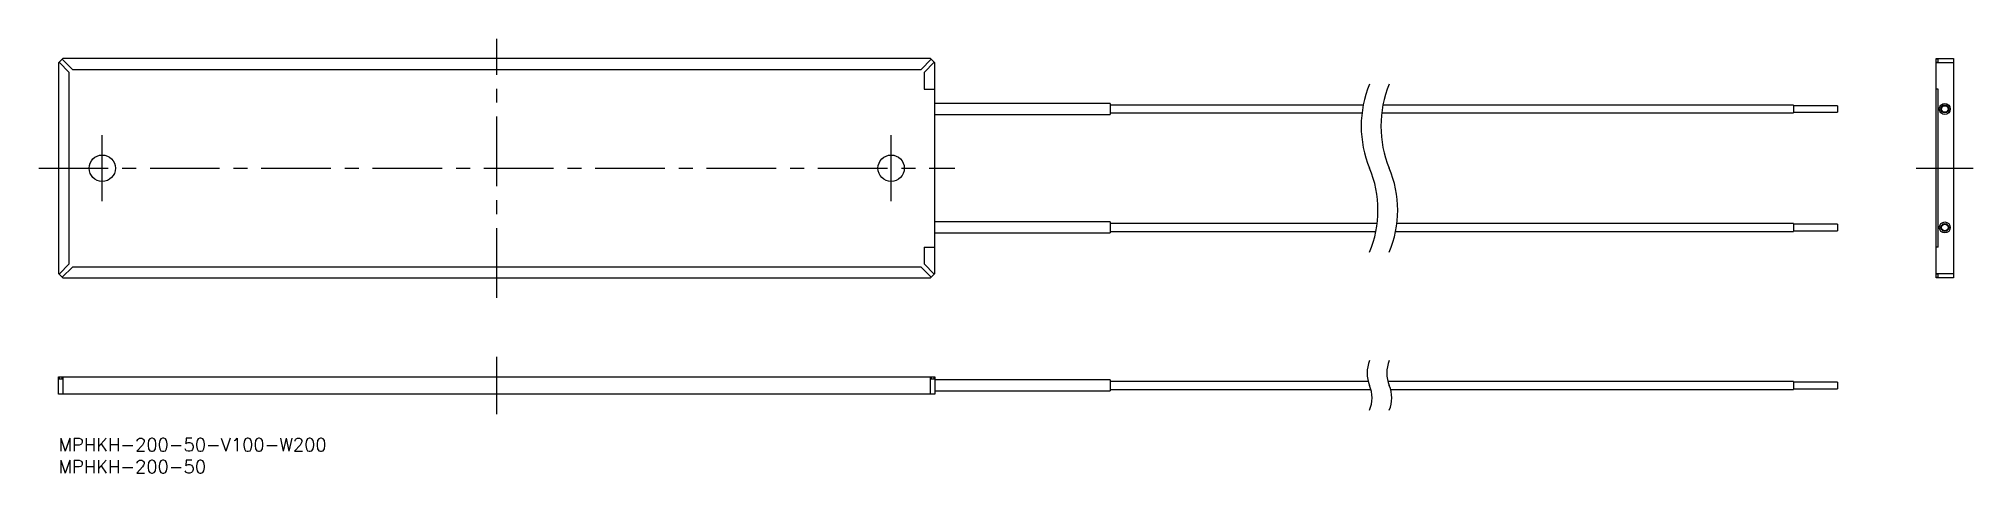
# Model space of a CAD drawing. Extents: x -4 to 437, y -8 to 91.
import ezdxf

# ---------------------------------------------------------------- set-up
doc = ezdxf.new("R2010")
doc.units = 0
doc.header["$LTSCALE"] = 0.5
doc.linetypes.add('CENTER', pattern=[50.8, 31.75, -6.35, 6.35, -6.35])
for name, color, linetype in [('MSM_CENTER', 1, 'CENTER'), ('MSM_CONTINUOUS', 7, 'CONTINUOUS'), ('MSM_NARROW', 5, 'CONTINUOUS'), ('MSM_PART_NUMBER', 7, 'CONTINUOUS')]:
    doc.layers.add(name, color=color, linetype=linetype)
doc.styles.get("Standard").update_dxf_attribs({"font": 'txt.shx', "height": 3, "bigfont": 'bigfont.shx'})

# ---------------------------------------------------------------- blocks, each defined once
blk = doc.blocks.new('*U2')
at = {"layer": 'MSM_PART_NUMBER'}
blk.add_text('MPHKH-200-50-V100-W200', height=3, dxfattribs=at).set_placement((0, -3))
blk = doc.blocks.new('*U3')
at = {"layer": 'MSM_PART_NUMBER'}
blk.add_text('MPHKH-200-50', height=3, dxfattribs=at).set_placement((0, -8))

msp = doc.modelspace()

# ---------------------------------------------------------------- linework, layer by layer
at = {"layer": 'MSM_CENTER'}
for p, q in [((100, 32), (100, 91)), ((10, 54), (10, 69)), ((190, 54), (190, 69)), ((-4.5, 61.5), (204.5, 61.5)), ((423.92, 61.5), (436.92, 61.5)), ((100, 5.5), (100, 18.5))]:
    msp.add_line(p, q, dxfattribs=at)
at = {"layer": 'MSM_CONTINUOUS'}
for p, q in [((0.15, 85.65), (0, 85.5)), ((0, 85.5), (0, 37.5)), ((0.85, 86.35), (0.15, 85.65)), ((0.15, 85.65), (2.47, 83.32)), ((1, 86.5), (0.85, 86.35)), ((0.85, 86.35), (3.18, 84.03)), ((199, 86.5), (1, 86.5)), ((3.18, 84.03), (196.82, 84.03)), ((199.15, 86.35), (196.82, 84.03)), ((199.85, 85.65), (197.53, 83.32)), ((199.15, 86.35), (199, 86.5)), ((199.85, 85.65), (199.15, 86.35)), ((200, 85.5), (199.85, 85.65)), ((200, 37.5), (200, 85.5)), ((428.42, 86.5), (432.42, 86.5)), ((428.42, 37.35), (428.42, 86.5)), ((428.92, 86.35), (428.42, 86.35)), ((428.42, 85.65), (428.92, 85.65)), ((432.42, 85.5), (428.42, 85.5)), ((428.92, 85.65), (428.92, 86.35)), ((432.42, 86.5), (432.42, 36.5)), ((2.47, 39.68), (2.47, 83.32)), ((197.53, 83.32), (197.53, 79.5)), ((197.53, 79.5), (200, 79.5)), ((428.92, 79.5), (428.42, 79.5)), ((428.92, 43.5), (428.92, 79.5)), ((240, 76.25), (200, 76.25)), ((240, 76.25), (240, 73.75)), ((297.72, 75.9), (240, 75.9)), ((395.92, 75.9), (302.22, 75.9)), ((395.92, 75.9), (395.92, 74.1)), ((405.92, 75.75), (395.92, 75.75)), ((405.92, 75.75), (405.92, 74.25)), ((200, 73.75), (240, 73.75)), ((240, 74.1), (297.43, 74.1)), ((301.93, 74.1), (395.92, 74.1)), ((395.92, 74.25), (405.92, 74.25)), ((240, 49.25), (200, 49.25)), ((240, 49.25), (240, 46.75)), ((300.89, 48.9), (240, 48.9)), ((395.92, 48.9), (305.39, 48.9)), ((395.92, 48.9), (395.92, 47.1)), ((405.92, 48.75), (395.92, 48.75)), ((405.92, 48.75), (405.92, 47.25)), ((200, 46.75), (240, 46.75)), ((240, 47.1), (300.61, 47.1)), ((305.11, 47.1), (395.92, 47.1)), ((395.92, 47.25), (405.92, 47.25)), ((197.53, 43.5), (197.53, 39.68)), ((197.53, 43.5), (200, 43.5)), ((428.92, 43.5), (428.42, 43.5)), ((0, 37.5), (0.15, 37.35)), ((0.15, 37.35), (2.47, 39.68)), ((0.15, 37.35), (0.85, 36.65)), ((0.85, 36.65), (3.18, 38.97)), ((0.85, 36.65), (1, 36.5)), ((1, 36.5), (199, 36.5)), ((196.82, 38.97), (3.18, 38.97)), ((199.15, 36.65), (196.82, 38.97)), ((199.85, 37.35), (197.53, 39.68)), ((199, 36.5), (199.15, 36.65)), ((199.15, 36.65), (199.85, 37.35)), ((199.85, 37.35), (200, 37.5)), ((428.42, 37.5), (432.42, 37.5)), ((428.92, 37.35), (428.42, 37.35)), ((428.42, 36.5), (428.42, 37.35)), ((428.42, 36.65), (428.92, 36.65)), ((432.42, 36.5), (428.42, 36.5)), ((428.92, 36.65), (428.92, 37.35)), ((0, 10), (0, 14)), ((0, 14), (200, 14)), ((0.15, 14), (0.15, 13.5)), ((0.15, 13.5), (0.85, 13.5)), ((0.85, 13.5), (0.85, 14)), ((1, 14), (1, 10)), ((199, 10), (199, 14)), ((199.15, 14), (199.15, 13.5)), ((199.15, 13.5), (199.85, 13.5)), ((199.85, 13.5), (199.85, 14)), ((200, 14), (200, 10)), ((240, 13.25), (200, 13.25)), ((240, 13.25), (240, 10.75)), ((200, 10), (0, 10)), ((200, 10.75), (240, 10.75)), ((298.85, 12.9), (240, 12.9)), ((240, 11.1), (299.47, 11.1)), ((395.92, 12.9), (303.35, 12.9)), ((303.97, 11.1), (395.92, 11.1)), ((395.92, 12.9), (395.92, 11.1)), ((405.92, 12.75), (395.92, 12.75)), ((395.92, 11.25), (405.92, 11.25)), ((405.92, 12.75), (405.92, 11.25))]:
    msp.add_line(p, q, dxfattribs=at)
for centre, radius in [((430.42, 75), 1.25), ((430.42, 75), 0.9), ((430.42, 75), 0.75), ((10, 61.5), 3), ((190, 61.5), 3), ((430.42, 48), 1.25), ((430.42, 48), 0.9), ((430.42, 48), 0.75)]:
    msp.add_circle(centre, radius, dxfattribs=at)
at = {"layer": 'MSM_NARROW'}
for centre, radius, start, end in [((322.16, 71.08), 24.91, 157.3801, 202.6199), ((326.66, 71.08), 24.91, 157.3801, 202.6199), ((276.17, 51.92), 24.91, 337.3801, 22.6199), ((280.67, 51.92), 24.91, 337.3801, 22.6199), ((305.96, 14.83), 7.36, 157.3801, 202.6199), ((310.46, 14.83), 7.36, 157.3801, 202.6199), ((292.37, 9.17), 7.36, 337.3801, 22.6199), ((296.87, 9.17), 7.36, 337.3801, 22.6199)]:
    msp.add_arc(centre, radius, start, end, dxfattribs=at)

# ---------------------------------------------------------------- block references
at = {"layer": 'MSM_CONTINUOUS'}
for name in ['*U2', '*U3']:
    msp.add_blockref(name, (0, 0), dxfattribs=at)

doc.saveas('drawing.dxf')
